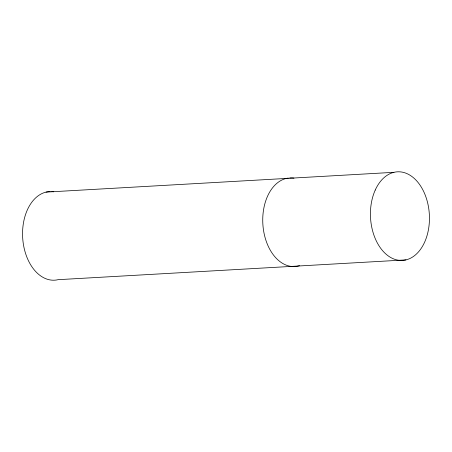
<?xml version="1.0" encoding="UTF-8"?>
<svg xmlns="http://www.w3.org/2000/svg" width="452" height="452" viewBox="0 0 452 452"><rect width="100%" height="100%" fill="white"/><g stroke="black" fill="none" stroke-linecap="round" stroke-linejoin="round"><path stroke-width="0.68" d="M46.07 192.106L393.929 172.319M405.93 259.894L58.071 279.681A44.375 29.459 86.7 0 1 22.815 239.679A44.375 29.459 86.7 0 1 50.251 191.563M299.506 265.68A44.375 29.459 86.7 0 1 263.273 228.548A44.375 29.459 86.7 0 1 288.331 178.06M289.732 177.93A44.375 29.459 86.7 0 1 293.947 178.144M51.658 191.586A44.375 29.459 86.7 0 1 53.76 191.806M375.25 190.043A44.375 29.459 86.7 0 0 398.24 260.194A44.375 29.459 86.7 0 0 426.292 198.083A44.375 29.459 86.7 0 0 375.25 190.043"/></g></svg>
